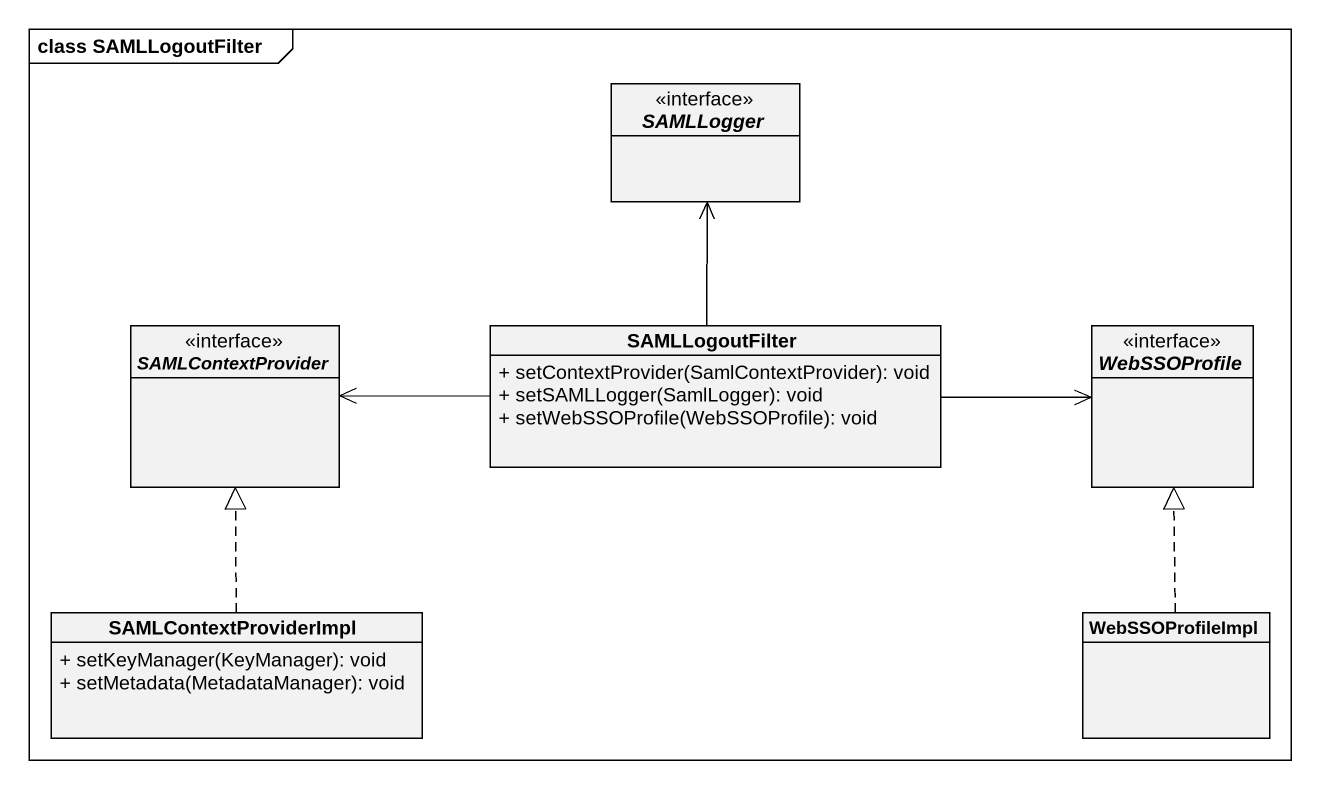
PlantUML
@startuml
mainframe class SAMLLogoutFilter
hide circle
hide empty members
skinparam classAttributeIconSize 0
interface SAMLLogger <<interface>>
interface SAMLContextProvider <<interface>>
class SAMLLogoutFilter {
  + setContextProvider(SamlContextProvider): void
  + setSAMLLogger(SamlLogger): void
  + setWebSSOProfile(WebSSOProfile): void
}
interface WebSSOProfile <<interface>>
class SAMLContextProviderImpl {
  + setKeyManager(KeyManager): void
  + setMetadata(MetadataManager): void
}
class WebSSOProfileImpl
SAMLLogoutFilter -up-> SAMLLogger
SAMLLogoutFilter -left-> SAMLContextProvider
SAMLLogoutFilter -right-> WebSSOProfile
SAMLContextProviderImpl .up.|> SAMLContextProvider
WebSSOProfileImpl .up.|> WebSSOProfile
@enduml
